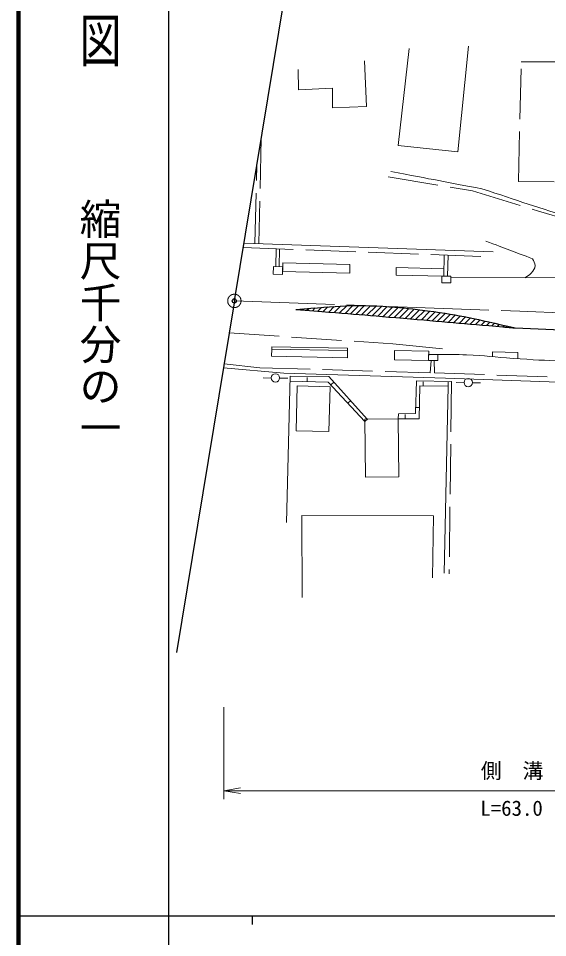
# Model space of a CAD drawing. Units: millimetres, scale not verified. Extents: x 40000 to 680000, y 20000 to 380000.
# Drawn here: x 40000 to 103402, y 202409 to 312526 of the extents above; entities that cross this region are included whole.
import ezdxf
from ezdxf.enums import TextEntityAlignment as Align

# ---------------------------------------------------------------- set-up
doc = ezdxf.new("R2010")
doc.units = ezdxf.units.MM
doc.header["$LTSCALE"] = 1000
doc.header["$PDMODE"] = 32
doc.header["$PDSIZE"] = 500
doc.linetypes.add('CHAIN', pattern=[18.5, 12, -1.5, 3.5, -1.5])
doc.linetypes.add('DASHED', pattern=[7.5, 6, -1.5])
for name, color, linetype, lineweight in [('M-BMK', 2, 'CHAIN', 13), ('M-BMK-OTRS', 5, 'Continuous', 25), ('M-STR-HTXT', 7, 'Continuous', 13), ('M-STR-STRC', 7, 'Continuous', 25), ('M-STR-STRD', 7, 'Continuous', 25), ('M-TTL', 2, 'Continuous', 140), ('M-TTL-BAND', 7, 'Continuous', 25), ('M-WORK', 1, 'Continuous', 13)]:
    doc.layers.add(name, color=color, linetype=linetype, lineweight=lineweight)
doc.layers.add('M-OTRS', color=6, linetype='Continuous')
doc.styles.add('@ＭＳ ゴシック', font='')
doc.styles.add('ＭＳ ゴシック', font='')
doc.styles.get('@ＭＳ ゴシック').set_extended_font_data('@MS Gothic')
doc.styles.get('ＭＳ ゴシック').set_extended_font_data('MS Gothic')

# ---------------------------------------------------------------- blocks, each defined once
blk = doc.blocks.new('open_arrow')
at = {"color": 0, "linetype": 'Continuous', "lineweight": -2}
blk.add_lwpolyline([(7.5, 1.25), (0, 0), (7.5, -1.25)], dxfattribs=at)

msp = doc.modelspace()

# ---------------------------------------------------------------- linework, layer by layer
at = {"layer": 'M-BMK'}
for p, q in [((65874, 278683), (100087, 277438)), ((100087, 277438), (166834, 274954))]:
    msp.add_line(p, q, dxfattribs=at)
msp.add_circle((65874, 278683), 801, dxfattribs=at)
at = {"layer": 'M-BMK-OTRS'}
for q in [(76165, 340846), (58960, 236566)]:
    msp.add_line((65874, 278683), q, dxfattribs=at)
at = {"layer": 'M-OTRS'}
msp.add_point((65874, 278683), dxfattribs=at)
at = {"layer": 'M-STR-HTXT'}
for p, q in [((64604, 230000), (64604, 219000)), ((64604, 220000), (133922, 220000))]:
    msp.add_line(p, q, dxfattribs=at)
at = {"layer": 'M-STR-STRC'}
msp.add_line((99522, 275449), (134293, 274073), dxfattribs=at)
at = {"layer": 'M-STR-STRD'}
for p, q in [((73907, 277609), (74018, 277721)), ((74562, 277557), (74784, 277779)), ((75216, 277504), (75550, 277838)), ((75871, 277451), (76316, 277896)), ((76525, 277399), (77081, 277955)), ((77179, 277346), (77844, 278010)), ((77834, 277293), (78599, 278058)), ((78488, 277240), (79343, 278096)), ((79142, 277187), (80076, 278121)), ((79796, 277134), (80802, 278140)), ((80449, 277080), (81484, 278115)), ((81103, 277027), (82144, 278067)), ((81756, 276973), (82849, 278066)), ((82409, 276919), (83531, 278041)), ((83062, 276864), (84193, 277996)), ((83714, 276810), (84860, 277955)), ((84367, 276755), (85512, 277900)), ((85019, 276700), (86163, 277845)), ((85671, 276645), (86792, 277766)), ((86323, 276590), (87421, 277688)), ((86975, 276535), (88050, 277610)), ((87626, 276479), (88679, 277532)), ((88278, 276423), (89308, 277454)), ((88929, 276367), (89937, 277376)), ((89579, 276311), (90558, 277290)), ((90230, 276254), (91173, 277197)), ((90880, 276197), (91782, 277100)), ((91530, 276140), (92386, 276996)), ((92180, 276083), (92983, 276887)), ((92830, 276026), (93575, 276771)), ((93480, 275969), (94162, 276651)), ((94130, 275912), (94745, 276527)), ((94781, 275855), (95325, 276400)), ((95427, 275794), (95903, 276270)), ((96079, 275739), (96479, 276140)), ((96731, 275684), (97055, 276008)), ((97383, 275630), (97631, 275877)), ((98035, 275575), (98207, 275746)), ((98688, 275520), (98778, 275610)), ((99340, 275465), (99360, 275484))]:
    msp.add_line(p, q, dxfattribs=at)
for points, knots in [([(73253, 277662), (78478, 278040), (80087, 278313), (84451, 277987), (86245, 277853), (87246, 277726), (89030, 277498), (93171, 276967), (94571, 276559), (99522, 275449)], [0, 0, 0, 0, 1, 1, 1, 2, 2, 2, 3, 3, 3, 3]), ([(73253, 277662), (79522, 277158), (81101, 277031), (86129, 276607), (90780, 276214), (93383, 275971), (98034, 275575), (98236, 275557), (98350, 275548), (98553, 275531), (98931, 275499), (99049, 275489), (99522, 275449)], [0, 0, 0, 0, 1, 1, 1, 2, 2, 2, 3, 3, 3, 4, 4, 4, 4])]:
    msp.add_open_spline(points, degree=3, knots=knots, dxfattribs=at)
at = {"layer": 'M-TTL'}
msp.add_line((40000, 380000), (40000, 20000), dxfattribs=at)
at = {"layer": 'M-TTL-BAND'}
for p, q in [((58000, 370000), (58000, 20000)), ((40000, 205000), (579000, 205000)), ((68000, 205000), (68000, 204000))]:
    msp.add_line(p, q, dxfattribs=at)
at = {"layer": 'M-WORK'}
for p, q in [((86802, 308922), (85488, 297312)), ((92665, 296538), (93932, 309180)), ((81712, 301980), (81478, 307421)), ((73527, 306413), (73550, 303974)), ((73550, 303974), (77631, 304161)), ((77631, 304161), (77631, 301792)), ((77631, 301792), (81712, 301980)), ((85488, 297312), (92665, 296538)), ((67016, 285580), (96892, 284577)), ((71225, 282771), (71296, 284921)), ((90957, 281640), (91023, 284181)), ((91793, 281497), (120593, 281372)), ((96780, 272012), (96803, 272598)), ((96803, 272598), (99852, 272504)), ((99852, 272504), (99829, 271777)), ((71786, 270020), (64556, 270655)), ((91159, 269411), (71786, 270020)), ((70291, 269426), (69337, 269460)), ((71288, 269429), (72277, 269440)), ((72111, 252122), (72546, 269681)), ((72546, 269681), (77181, 269619)), ((74582, 269027), (74596, 269526)), ((77181, 269619), (81789, 264515)), ((77432, 268615), (77798, 268955)), ((87555, 265183), (87680, 269108)), ((87680, 269108), (91887, 269014)), ((88481, 268506), (88490, 269006)), ((128147, 268144), (91159, 269411)), ((91480, 268451), (91489, 268951)), ((93392, 268856), (92438, 268891)), ((94389, 268859), (95378, 268870)), ((91019, 246074), (91480, 268451)), ((79474, 266417), (79840, 266757)), ((88035, 265907), (87535, 265917)), ((81516, 264219), (81882, 264559)), ((85499, 264558), (85523, 265152)), ((85523, 265152), (87555, 265183)), ((86344, 264563), (86341, 265063)), ((74011, 243168), (73970, 252975)), ((73970, 252975), (89731, 252939)), ((89731, 252939), (89603, 245513))]:
    msp.add_line(p, q, dxfattribs=at)
at = {"layer": 'M-WORK', "linetype": 'DASHED'}
for p, q in [((69096, 298145), (68791, 285618)), ((68338, 285602), (68570, 294969)), ((66933, 285083), (96831, 283964)), ((70826, 282784), (70896, 284934)), ((91405, 281646), (91471, 284165)), ((91887, 269014), (91603, 245985))]:
    msp.add_line(p, q, dxfattribs=at)
for points in [[(104197, 292948), (99913, 292973), (100241, 307304), (104275, 307304)], [(84315, 293550), (94394, 291861), (102310, 289433), (111862, 286584), (120798, 284795), (120775, 281348)], [(65245, 274852), (84847, 273535), (90961, 272925)], [(64638, 271156), (68944, 270669), (89349, 270071), (89433, 271553)], [(89829, 271557), (89840, 270064), (111874, 269284), (111863, 270788)]]:
    msp.add_lwpolyline(points, dxfattribs=at)
at = {"layer": 'M-WORK'}
for points in [[(71684, 283259), (79721, 283029), (79692, 281989), (71655, 282218)], [(71670, 282768), (70558, 282790), (70541, 281872), (71653, 281850)], [(85272, 282675), (90979, 282534), (90957, 281640), (85250, 281781)], [(90714, 281646), (90714, 280845), (91792, 280845), (91793, 281645)], [(70357, 272886), (79433, 272722), (79439, 273025), (70362, 273189)], [(79433, 272722), (70357, 272886), (70341, 272044), (79418, 271880)], [(85057, 272730), (89164, 272667), (89147, 271550), (85040, 271613)], [(89147, 271550), (90249, 271562), (90241, 272269), (89140, 272257)], [(73397, 268499), (77337, 268405), (77209, 263028), (73269, 263122)], [(81512, 264511), (85499, 264558), (85581, 257622), (81594, 257575)]]:
    msp.add_lwpolyline(points, close=True, dxfattribs=at)
for points in [[(81516, 264219), (77114, 268957), (72531, 269083)], [(91480, 268451), (88087, 268513), (88009, 264573), (85499, 264558)]]:
    msp.add_lwpolyline(points, dxfattribs=at)
for centre in [(70795, 269463), (93896, 268894)]:
    msp.add_circle(centre, 500, dxfattribs=at)
for points, knots in [([(84611, 294191), (89620, 293234), (91272, 292919), (95541, 292103), (95541, 292103), (95541, 292103), (95541, 292103), (99871, 290721), (102253, 289802), (106627, 288566), (108974, 287903), (110300, 287572), (112678, 287033), (116021, 286276), (117900, 285882), (121263, 285219), (123574, 284764), (124883, 284586), (127204, 284187), (127239, 284182), (127258, 284176), (127293, 284172), (127400, 284161), (127461, 284159), (127569, 284150), (127569, 284150), (127569, 284150), (127569, 284150), (132277, 284157), (133748, 284159), (139622, 284166)], [0, 0, 0, 0, 1, 1, 1, 2, 2, 2, 3, 3, 3, 4, 4, 4, 5, 5, 5, 6, 6, 6, 7, 7, 7, 8, 8, 8, 9, 9, 9, 10, 10, 10, 10]), ([(96002, 285845), (98410, 284935), (99404, 284559), (101584, 283734), (101584, 283734), (101584, 283734), (101584, 283734), (101712, 283414), (101927, 283258), (101913, 282913), (101896, 282520), (101703, 282318), (101443, 282022), (101202, 281746), (101045, 281654), (100692, 281458)], [0, 0, 0, 0, 1, 1, 1, 2, 2, 2, 3, 3, 3, 4, 4, 4, 5, 5, 5, 5]), ([(90241, 272269), (91897, 272277), (92352, 272265), (93703, 272218), (95879, 272142), (97090, 271944), (99262, 271796), (104037, 271469), (105588, 271448), (111502, 271233)], [0, 0, 0, 0, 1, 1, 1, 2, 2, 2, 3, 3, 3, 3])]:
    msp.add_open_spline(points, degree=3, knots=knots, dxfattribs=at)

# ---------------------------------------------------------------- block references
at = {"layer": 'M-STR-HTXT', "xscale": 267, "yscale": 267}
msp.add_blockref('open_arrow', (64604, 220000), dxfattribs=at)

# ---------------------------------------------------------------- texts
at = {"layer": 'M-STR-HTXT', "style": 'ＭＳ ゴシック'}
msp.add_text('側\u3000溝', height=1833, dxfattribs=at).set_placement((95396, 220932), align=Align.BOTTOM_LEFT)
msp.add_text('L=63.0', height=1833, dxfattribs=at).set_placement((99084, 216449), align=Align.BOTTOM_CENTER)
at = {"layer": 'M-TTL-BAND', "style": '@ＭＳ ゴシック', "width": 1.4}
msp.add_text('平  面  図', height=3666, rotation=270, dxfattribs=at).set_placement((49777, 306475), align=Align.MIDDLE_RIGHT)
at = {"layer": 'M-TTL-BAND', "style": '@ＭＳ ゴシック'}
msp.add_text('縮尺千分の一', height=3666, rotation=270, dxfattribs=at).set_placement((49777, 261030), align=Align.MIDDLE_RIGHT)

doc.saveas('drawing.dxf')
